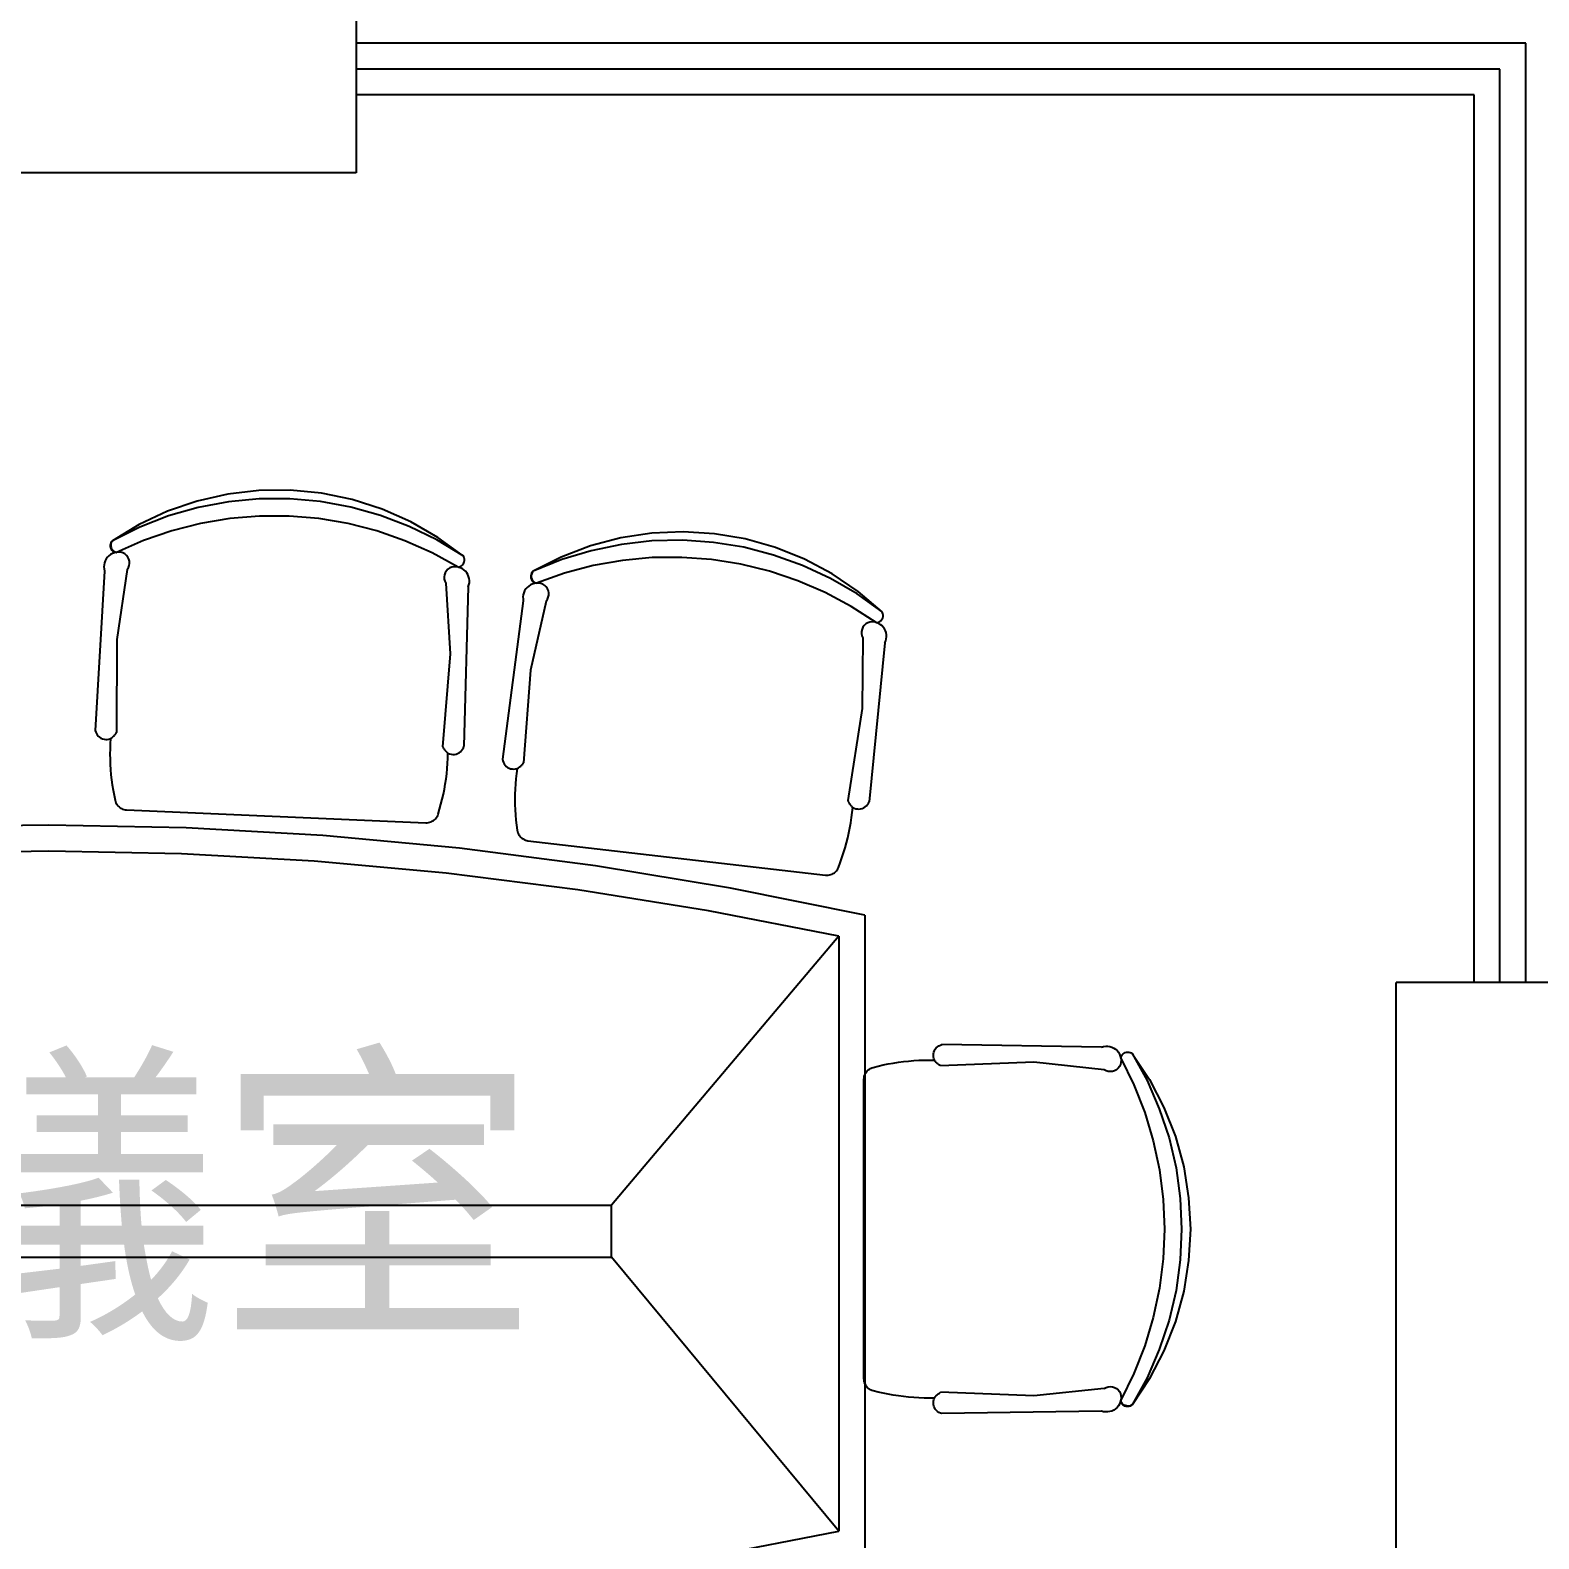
# Model space of a CAD drawing. Header units: centimetres. Extents: x 1966 to 8787, y 7398 to 12383.
# Drawn here: x 8044.6 to 8277.5, y 11451.6 to 11684.5 of the extents above; entities that cross this region are included whole.
import ezdxf

# ---------------------------------------------------------------- set-up
doc = ezdxf.new("R2010")
doc.units = ezdxf.units.CM
doc.styles.get("Standard").update_dxf_attribs({"font": 'arial.ttf', "height": 10})

# ---------------------------------------------------------------- blocks, each defined once
blk = doc.blocks.new('會議桌椅')
for p, q in [((27.84, 109.78), (23.13, 108.7)), ((32.65, 110.34), (27.84, 109.78)), ((37.49, 110.39), (32.65, 110.34)), ((42.3, 109.92), (37.49, 110.39)), ((47.04, 108.95), (42.3, 109.92)), ((18.55, 107.14), (14.17, 105.09)), ((23.13, 108.7), (18.55, 107.14)), ((23.28, 107.71), (18.71, 106.41)), ((27.95, 108.59), (23.28, 107.71)), ((32.68, 109.03), (27.95, 108.59)), ((37.43, 109.04), (32.68, 109.03)), ((42.16, 108.62), (37.43, 109.04)), ((46.84, 107.77), (42.16, 108.62)), ((51.41, 106.49), (46.84, 107.77)), ((51.65, 107.47), (47.04, 108.95)), ((56.08, 105.52), (51.65, 107.47)), ((14.17, 105.09), (10.02, 102.59)), ((18.71, 106.41), (14.28, 104.7)), ((23.63, 105.26), (19.18, 104.13)), ((28.15, 106.02), (23.63, 105.26)), ((32.73, 106.39), (28.15, 106.02)), ((37.32, 106.38), (32.73, 106.39)), ((41.89, 106), (37.32, 106.38)), ((46.41, 105.23), (41.89, 106)), ((50.85, 104.09), (46.41, 105.23)), ((55.85, 104.81), (51.41, 106.49)), ((60.12, 102.72), (55.85, 104.81)), ((60.27, 103.1), (56.08, 105.52)), ((10.02, 102.59), (9.89, 102.44)), ((10.02, 102.59), (9.92, 102.43)), ((14.28, 104.7), (10.02, 102.59)), ((14.84, 102.64), (10.65, 100.79)), ((19.18, 104.13), (14.84, 102.64)), ((55.19, 102.58), (50.85, 104.09)), ((59.38, 100.72), (55.19, 102.58)), ((64.18, 100.25), (60.12, 102.72)), ((64.18, 100.25), (60.27, 103.1)), ((88.5, 103.02), (83.83, 101.79)), ((93.29, 103.75), (88.5, 103.02)), ((93.31, 102.56), (88.59, 102.02)), ((98.12, 103.97), (93.29, 103.75)), ((98.06, 102.66), (93.31, 102.56)), ((102.79, 102.33), (98.06, 102.66)), ((102.95, 103.67), (98.12, 103.97)), ((107.72, 102.86), (102.95, 103.67)), ((112.38, 101.54), (107.72, 102.86)), ((9.48, 100.27), (9.25, 100.04)), ((9.74, 100.46), (9.48, 100.27)), ((9.72, 102.08), (9.69, 101.88)), ((9.69, 101.88), (9.7, 101.68)), ((9.7, 101.68), (9.74, 101.48)), ((9.79, 102.27), (9.72, 102.08)), ((9.74, 101.48), (9.83, 101.3)), ((10.03, 100.62), (9.74, 100.46)), ((9.79, 102.08), (9.77, 101.89)), ((9.77, 101.89), (9.79, 101.7)), ((9.89, 102.44), (9.79, 102.27)), ((9.84, 102.26), (9.79, 102.08)), ((9.79, 101.7), (9.83, 101.52)), ((9.83, 101.52), (9.91, 101.34)), ((9.83, 101.3), (9.94, 101.14)), ((9.92, 102.43), (9.84, 102.26)), ((9.91, 101.34), (10.02, 101.19)), ((9.94, 101.14), (10.09, 101)), ((10.02, 101.19), (10.15, 101.05)), ((10.33, 100.73), (10.03, 100.62)), ((10.09, 101), (10.26, 100.9)), ((10.15, 101.05), (10.3, 100.93)), ((10.26, 100.9), (10.45, 100.83)), ((10.3, 100.93), (10.47, 100.85)), ((10.65, 100.79), (10.33, 100.73)), ((10.45, 100.83), (10.65, 100.79)), ((10.47, 100.85), (10.65, 100.79)), ((10.98, 100.83), (10.65, 100.79)), ((11.32, 100.8), (10.98, 100.83)), ((11.64, 100.7), (11.32, 100.8)), ((11.94, 100.54), (11.64, 100.7)), ((12.2, 100.33), (11.94, 100.54)), ((12.41, 100.06), (12.2, 100.33)), ((63.4, 98.51), (59.38, 100.72)), ((64.27, 100.08), (64.18, 100.25)), ((83.83, 101.79), (79.3, 100.07)), ((83.93, 101.05), (79.39, 99.67)), ((88.59, 102.02), (83.93, 101.05)), ((107.48, 101.57), (102.79, 102.33)), ((112.08, 100.38), (107.48, 101.57)), ((116.56, 98.78), (112.08, 100.38)), ((116.87, 99.74), (112.38, 101.54)), ((8.83, 97.91), (7.38, 73.3)), ((8.74, 98.87), (8.72, 98.55)), ((8.72, 98.55), (8.75, 98.23)), ((8.8, 99.19), (8.74, 98.87)), ((8.75, 98.23), (8.83, 97.91)), ((8.91, 99.49), (8.8, 99.19)), ((9.06, 99.78), (8.91, 99.49)), ((9.25, 100.04), (9.06, 99.78)), ((12.33, 98.15), (10.7, 87.34)), ((12.33, 98.15), (12.51, 98.44)), ((12.56, 99.76), (12.41, 100.06)), ((12.51, 98.44), (12.62, 98.76)), ((12.65, 99.43), (12.56, 99.76)), ((12.62, 98.76), (12.67, 99.09)), ((12.67, 99.09), (12.65, 99.43)), ((61.58, 97.94), (61.4, 97.65)), ((61.81, 98.18), (61.58, 97.94)), ((62.09, 98.38), (61.81, 98.18)), ((62.4, 98.51), (62.09, 98.38)), ((62.73, 98.58), (62.4, 98.51)), ((63.07, 98.58), (62.73, 98.58)), ((63.4, 98.51), (63.07, 98.58)), ((63.4, 98.51), (63.59, 98.56)), ((63.71, 98.42), (63.4, 98.51)), ((63.59, 98.56), (63.76, 98.63)), ((64.01, 98.29), (63.71, 98.42)), ((63.76, 98.63), (63.92, 98.73)), ((63.92, 98.73), (64.07, 98.85)), ((64.28, 98.11), (64.01, 98.29)), ((64.07, 98.85), (64.18, 99)), ((64.18, 99), (64.28, 99.17)), ((64.34, 99.91), (64.27, 100.08)), ((64.28, 99.17), (64.34, 99.34)), ((64.52, 97.89), (64.28, 98.11)), ((64.37, 99.72), (64.34, 99.91)), ((64.34, 99.34), (64.37, 99.53)), ((64.37, 99.53), (64.37, 99.72)), ((64.73, 97.64), (64.52, 97.89)), ((74.99, 97.87), (74.85, 97.73)), ((74.99, 97.87), (74.88, 97.72)), ((79.3, 100.07), (74.99, 97.87)), ((79.39, 99.67), (74.99, 97.87)), ((84.24, 98.75), (79.81, 97.57)), ((88.76, 99.56), (84.24, 98.75)), ((93.33, 99.98), (88.76, 99.56)), ((97.91, 100.02), (93.33, 99.98)), ((102.49, 99.69), (97.91, 100.02)), ((107.02, 98.97), (102.49, 99.69)), ((111.48, 97.88), (107.02, 98.97)), ((115.83, 96.42), (111.48, 97.88)), ((120.86, 96.77), (116.56, 98.78)), ((121.14, 97.47), (116.87, 99.74)), ((61.29, 97.33), (61.24, 97)), ((61.24, 97), (61.26, 96.66)), ((61.26, 96.66), (61.34, 96.33)), ((61.4, 97.65), (61.29, 97.33)), ((61.34, 96.33), (61.5, 96.03)), ((61.5, 96.03), (62.19, 85.12)), ((64.97, 95.49), (64.29, 70.85)), ((64.89, 97.37), (64.73, 97.64)), ((65.02, 97.07), (64.89, 97.37)), ((64.97, 95.49), (65.07, 95.8)), ((65.1, 96.76), (65.02, 97.07)), ((65.07, 95.8), (65.13, 96.11)), ((65.14, 96.44), (65.1, 96.76)), ((65.13, 96.11), (65.14, 96.44)), ((74.29, 95.59), (74.04, 95.38)), ((74.56, 95.77), (74.29, 95.59)), ((74.85, 95.9), (74.56, 95.77)), ((74.61, 97.19), (74.6, 96.99)), ((74.6, 96.99), (74.63, 96.79)), ((74.65, 97.38), (74.61, 97.19)), ((74.63, 96.79), (74.7, 96.6)), ((74.73, 97.57), (74.65, 97.38)), ((74.72, 97.38), (74.69, 97.19)), ((74.69, 97.19), (74.69, 97)), ((74.69, 97), (74.73, 96.81)), ((74.7, 96.6), (74.81, 96.43)), ((74.78, 97.55), (74.72, 97.38)), ((74.85, 97.73), (74.73, 97.57)), ((74.73, 96.81), (74.79, 96.64)), ((74.88, 97.72), (74.78, 97.55)), ((74.79, 96.64), (74.88, 96.47)), ((74.81, 96.43), (74.95, 96.28)), ((75.16, 95.99), (74.85, 95.9)), ((74.88, 96.47), (75, 96.32)), ((74.95, 96.28), (75.11, 96.17)), ((75, 96.32), (75.15, 96.2)), ((75.11, 96.17), (75.29, 96.08)), ((75.15, 96.2), (75.31, 96.1)), ((75.48, 96.03), (75.16, 95.99)), ((75.29, 96.08), (75.48, 96.03)), ((75.31, 96.1), (75.48, 96.03)), ((79.81, 97.57), (75.48, 96.03)), ((75.82, 96.05), (75.48, 96.03)), ((76.16, 95.99), (75.82, 96.05)), ((76.47, 95.87), (76.16, 95.99)), ((76.76, 95.69), (76.47, 95.87)), ((77, 95.46), (76.76, 95.69)), ((120.04, 94.6), (115.83, 96.42)), ((124.97, 94.38), (120.86, 96.77)), ((125.14, 94.75), (121.14, 97.47)), ((73.46, 93.29), (70.24, 68.85)), ((73.44, 94.26), (73.4, 93.94)), ((73.4, 93.94), (73.41, 93.61)), ((73.41, 93.61), (73.46, 93.29)), ((73.53, 94.57), (73.44, 94.26)), ((73.66, 94.86), (73.53, 94.57)), ((73.83, 95.14), (73.66, 94.86)), ((74.04, 95.38), (73.83, 95.14)), ((76.98, 93.28), (74.57, 82.61)), ((76.98, 93.28), (77.17, 93.55)), ((77.19, 95.18), (77, 95.46)), ((77.17, 93.55), (77.31, 93.86)), ((77.32, 94.86), (77.19, 95.18)), ((77.31, 93.86), (77.38, 94.19)), ((77.39, 94.53), (77.32, 94.86)), ((77.38, 94.19), (77.39, 94.53)), ((124.09, 92.44), (120.04, 94.6)), ((128.84, 91.63), (124.97, 94.38)), ((128.84, 91.63), (125.14, 94.75)), ((127.94, 89.95), (124.09, 92.44)), ((128.92, 91.46), (128.84, 91.63)), ((128.97, 91.28), (128.92, 91.46)), ((128.93, 90.71), (128.98, 90.9)), ((128.99, 91.09), (128.97, 91.28)), ((128.98, 90.9), (128.99, 91.09)), ((125.75, 88.93), (125.67, 88.6)), ((125.67, 88.6), (125.67, 88.26)), ((125.88, 89.24), (125.75, 88.93)), ((126.08, 89.51), (125.88, 89.24)), ((126.33, 89.74), (126.08, 89.51)), ((126.62, 89.91), (126.33, 89.74)), ((126.94, 90.02), (126.62, 89.91)), ((127.28, 90.07), (126.94, 90.02)), ((127.62, 90.05), (127.28, 90.07)), ((127.94, 89.95), (127.62, 90.05)), ((127.94, 89.95), (128.13, 89.98)), ((128.24, 89.84), (127.94, 89.95)), ((128.13, 89.98), (128.31, 90.04)), ((128.53, 89.68), (128.24, 89.84)), ((128.31, 90.04), (128.48, 90.13)), ((128.48, 90.13), (128.63, 90.24)), ((128.78, 89.48), (128.53, 89.68)), ((128.63, 90.24), (128.75, 90.38)), ((128.75, 90.38), (128.86, 90.54)), ((129.01, 89.25), (128.78, 89.48)), ((128.86, 90.54), (128.93, 90.71)), ((129.2, 88.99), (129.01, 89.25)), ((129.34, 88.7), (129.2, 88.99)), ((129.45, 88.4), (129.34, 88.7)), ((10.7, 87.34), (10.66, 72.97)), ((125.67, 88.26), (125.73, 87.93)), ((125.73, 87.93), (125.86, 87.61)), ((125.86, 87.61), (125.76, 76.68)), ((129.28, 86.83), (126.83, 62.29)), ((129.28, 86.83), (129.41, 87.12)), ((129.41, 87.12), (129.49, 87.44)), ((129.51, 88.08), (129.45, 88.4)), ((129.49, 87.44), (129.52, 87.76)), ((129.52, 87.76), (129.51, 88.08)), ((62.19, 85.12), (60.99, 70.79)), ((74.57, 82.61), (73.49, 68.28)), ((125.76, 76.68), (123.53, 62.48)), ((7.38, 73.3), (7.45, 73.06)), ((7.45, 73.06), (7.55, 72.82)), ((7.55, 72.82), (7.69, 72.61)), ((7.69, 72.61), (7.85, 72.42)), ((7.85, 72.42), (8.04, 72.25)), ((8.04, 72.25), (8.26, 72.12)), ((9.92, 72.17), (10.01, 72.23)), ((10.01, 72.23), (10.09, 72.3)), ((10.09, 72.3), (10.17, 72.38)), ((10.17, 72.38), (10.25, 72.45)), ((10.25, 72.45), (10.33, 72.53)), ((10.33, 72.53), (10.4, 72.61)), ((10.4, 72.61), (10.47, 72.7)), ((10.47, 72.7), (10.54, 72.78)), ((10.54, 72.78), (10.6, 72.87)), ((10.6, 72.87), (10.66, 72.97)), ((8.26, 72.12), (8.49, 72.01)), ((8.49, 72.01), (8.74, 71.95)), ((8.74, 71.95), (8.99, 71.91)), ((8.99, 71.91), (9.24, 71.92)), ((9.24, 71.92), (9.49, 71.96)), ((9.49, 71.96), (9.74, 72.04)), ((9.66, 70.45), (9.65, 69.65)), ((9.69, 71.25), (9.66, 70.45)), ((9.74, 72.04), (9.69, 71.25)), ((9.74, 72.04), (9.83, 72.1)), ((9.83, 72.1), (9.92, 72.17)), ((60.99, 70.79), (61.04, 70.7)), ((61.04, 70.7), (61.1, 70.6)), ((61.1, 70.6), (61.15, 70.51)), ((61.15, 70.51), (61.22, 70.42)), ((61.22, 70.42), (61.28, 70.33)), ((61.28, 70.33), (61.35, 70.25)), ((61.35, 70.25), (61.43, 70.16)), ((61.43, 70.16), (61.5, 70.08)), ((61.5, 70.08), (61.58, 70.01)), ((61.58, 70.01), (61.66, 69.93)), ((61.66, 69.93), (61.75, 69.86)), ((63.54, 69.86), (63.74, 70.01)), ((63.74, 70.01), (63.93, 70.18)), ((63.93, 70.18), (64.08, 70.39)), ((64.08, 70.39), (64.2, 70.61)), ((64.2, 70.61), (64.29, 70.85)), ((9.65, 69.65), (9.66, 68.86)), ((9.66, 68.86), (9.69, 68.06)), ((9.69, 68.06), (9.74, 67.26)), ((61.71, 67.41), (61.77, 68.2)), ((61.75, 69.86), (61.83, 69.8)), ((61.77, 68.2), (61.81, 69)), ((61.81, 69), (61.83, 69.8)), ((61.83, 69.8), (62.07, 69.7)), ((62.07, 69.7), (62.31, 69.63)), ((62.31, 69.63), (62.57, 69.6)), ((62.57, 69.6), (62.82, 69.61)), ((62.82, 69.61), (63.07, 69.66)), ((63.07, 69.66), (63.31, 69.74)), ((63.31, 69.74), (63.54, 69.86)), ((70.24, 68.85), (70.29, 68.6)), ((70.29, 68.6), (70.38, 68.36)), ((70.38, 68.36), (70.5, 68.14)), ((70.5, 68.14), (70.65, 67.94)), ((70.65, 67.94), (70.83, 67.76)), ((70.83, 67.76), (71.03, 67.6)), ((71.03, 67.6), (71.26, 67.49)), ((72.69, 67.54), (72.79, 67.6)), ((72.79, 67.6), (72.88, 67.66)), ((72.88, 67.66), (72.96, 67.73)), ((72.96, 67.73), (73.05, 67.8)), ((73.05, 67.8), (73.13, 67.87)), ((73.13, 67.87), (73.21, 67.95)), ((73.21, 67.95), (73.28, 68.02)), ((73.28, 68.02), (73.36, 68.11)), ((73.36, 68.11), (73.43, 68.19)), ((73.43, 68.19), (73.49, 68.28)), ((9.74, 67.26), (9.81, 66.47)), ((9.81, 66.47), (9.9, 65.67)), ((9.9, 65.67), (10.01, 64.88)), ((61.42, 65.03), (61.53, 65.82)), ((61.53, 65.82), (61.63, 66.61)), ((61.63, 66.61), (61.71, 67.41)), ((71.26, 67.49), (71.5, 67.4)), ((71.5, 67.4), (71.75, 67.35)), ((71.75, 67.35), (72, 67.34)), ((72, 67.34), (72.26, 67.37)), ((72.31, 65.84), (72.24, 65.05)), ((72.26, 67.37), (72.5, 67.43)), ((72.4, 66.64), (72.31, 65.84)), ((72.5, 67.43), (72.4, 66.64)), ((72.5, 67.43), (72.6, 67.48)), ((72.6, 67.48), (72.69, 67.54)), ((10.01, 64.88), (10.13, 64.1)), ((10.13, 64.1), (10.28, 63.31)), ((10.28, 63.31), (10.44, 62.53)), ((60.95, 62.68), (61.12, 63.46)), ((61.12, 63.46), (61.28, 64.25)), ((61.28, 64.25), (61.42, 65.03)), ((72.17, 63.45), (72.16, 62.66)), ((72.2, 64.25), (72.17, 63.45)), ((72.24, 65.05), (72.2, 64.25)), ((10.44, 62.53), (10.5, 62.33)), ((10.5, 62.33), (10.58, 62.14)), ((10.58, 62.14), (10.68, 61.96)), ((10.68, 61.96), (10.79, 61.79)), ((10.79, 61.79), (10.93, 61.63)), ((10.93, 61.63), (11.08, 61.49)), ((11.08, 61.49), (11.24, 61.36)), ((11.24, 61.36), (11.42, 61.26)), ((11.42, 61.26), (11.61, 61.17)), ((11.61, 61.17), (11.81, 61.11)), ((11.81, 61.11), (12.01, 61.07)), ((12.01, 61.07), (12.22, 61.05)), ((12.22, 61.05), (58.42, 59.05)), ((60.31, 60.38), (60.54, 61.14)), ((60.54, 61.14), (60.75, 61.91)), ((60.75, 61.91), (60.95, 62.68)), ((72.16, 62.66), (72.17, 61.86)), ((72.17, 61.86), (72.2, 61.06)), ((72.2, 61.06), (72.25, 60.26)), ((123.53, 62.48), (123.58, 62.38)), ((123.58, 62.38), (123.62, 62.28)), ((123.62, 62.28), (123.68, 62.18)), ((123.68, 62.18), (123.73, 62.09)), ((123.73, 62.09), (123.79, 62)), ((123.79, 62), (123.85, 61.91)), ((123.85, 61.91), (123.92, 61.82)), ((123.92, 61.82), (123.99, 61.73)), ((123.99, 61.73), (124.06, 61.65)), ((124.06, 61.65), (124.14, 61.57)), ((124.13, 59.84), (124.22, 60.63)), ((124.14, 61.57), (124.22, 61.5)), ((124.22, 61.5), (124.3, 61.42)), ((124.22, 60.63), (124.3, 61.42)), ((124.3, 61.42), (124.53, 61.31)), ((124.53, 61.31), (124.77, 61.22)), ((124.77, 61.22), (125.02, 61.18)), ((125.02, 61.18), (125.27, 61.17)), ((125.27, 61.17), (125.52, 61.2)), ((125.52, 61.2), (125.77, 61.26)), ((125.77, 61.26), (126, 61.36)), ((126, 61.36), (126.22, 61.49)), ((126.22, 61.49), (126.42, 61.66)), ((126.42, 61.66), (126.58, 61.85)), ((126.58, 61.85), (126.72, 62.06)), ((126.72, 62.06), (126.83, 62.29)), ((0.24, 58.7), (-20.91, 58.39)), ((21.4, 58.26), (0.24, 58.7)), ((42.52, 57.06), (21.4, 58.26)), ((58.42, 59.05), (58.62, 59.06)), ((58.62, 59.06), (58.83, 59.08)), ((58.83, 59.08), (59.03, 59.13)), ((59.03, 59.13), (59.22, 59.2)), ((59.22, 59.2), (59.41, 59.29)), ((59.41, 59.29), (59.59, 59.4)), ((59.59, 59.4), (59.75, 59.52)), ((59.75, 59.52), (59.9, 59.67)), ((59.9, 59.67), (60.03, 59.83)), ((60.03, 59.83), (60.14, 60)), ((60.14, 60), (60.24, 60.18)), ((60.24, 60.18), (60.31, 60.38)), ((72.25, 60.26), (72.32, 59.47)), ((72.32, 59.47), (72.41, 58.68)), ((72.41, 58.68), (72.52, 57.89)), ((123.72, 57.48), (123.87, 58.26)), ((123.87, 58.26), (124.01, 59.05)), ((124.01, 59.05), (124.13, 59.84)), ((63.59, 55.11), (42.52, 57.06)), ((72.52, 57.89), (72.56, 57.68)), ((72.56, 57.68), (72.63, 57.49)), ((72.63, 57.49), (72.71, 57.3)), ((72.71, 57.3), (72.82, 57.12)), ((72.82, 57.12), (72.94, 56.95)), ((72.94, 56.95), (73.08, 56.8)), ((73.08, 56.8), (73.24, 56.67)), ((73.24, 56.67), (73.41, 56.55)), ((73.41, 56.55), (73.59, 56.45)), ((73.59, 56.45), (73.78, 56.37)), ((73.78, 56.37), (73.98, 56.31)), ((73.98, 56.31), (74.18, 56.28)), ((74.18, 56.28), (120.12, 50.96)), ((123.14, 55.16), (123.35, 55.93)), ((123.35, 55.93), (123.54, 56.7)), ((123.54, 56.7), (123.72, 57.48)), ((0.24, 54.65), (-20.23, 54.36)), ((20.71, 54.23), (0.24, 54.65)), ((41.15, 53.1), (20.71, 54.23)), ((84.58, 52.41), (63.59, 55.11)), ((122.39, 52.89), (122.65, 53.64)), ((122.65, 53.64), (122.9, 54.39)), ((122.9, 54.39), (123.14, 55.16)), ((61.54, 51.26), (41.15, 53.1)), ((81.85, 48.72), (61.54, 51.26)), ((105.46, 48.97), (84.58, 52.41)), ((121.31, 51.21), (121.48, 51.33)), ((121.48, 51.33), (121.64, 51.46)), ((121.64, 51.46), (121.78, 51.61)), ((121.78, 51.61), (121.91, 51.78)), ((121.91, 51.78), (122.01, 51.95)), ((122.01, 51.95), (122.1, 52.14)), ((122.1, 52.14), (122.39, 52.89)), ((126.2, 44.79), (105.46, 48.97)), ((120.12, 50.96), (120.32, 50.94)), ((120.32, 50.94), (120.53, 50.95)), ((120.53, 50.95), (120.73, 50.99)), ((120.73, 50.99), (120.93, 51.04)), ((120.93, 51.04), (121.13, 51.12)), ((121.13, 51.12), (121.31, 51.21)), ((102.06, 45.47), (81.85, 48.72)), ((122.15, 41.53), (102.06, 45.47)), ((126.2, 44.79), (126.2, -53.6)), ((122.15, 41.53), (87.08, 0)), ((122.15, 41.53), (122.15, -50.32)), ((136.75, 23.14), (136.77, 23.39)), ((136.77, 23.39), (136.83, 23.64)), ((136.83, 23.64), (136.92, 23.88)), ((136.92, 23.88), (137.05, 24.1)), ((137.05, 24.1), (137.21, 24.3)), ((137.21, 24.3), (137.39, 24.47)), ((137.39, 24.47), (137.6, 24.62)), ((137.6, 24.62), (137.83, 24.73)), ((137.83, 24.73), (138.07, 24.81)), ((162.72, 24.42), (138.07, 24.81)), ((162.72, 24.42), (163.03, 24.51)), ((163.03, 24.51), (163.35, 24.56)), ((163.35, 24.56), (163.67, 24.55)), ((163.67, 24.55), (163.99, 24.5)), ((163.99, 24.5), (164.3, 24.41)), ((164.3, 24.41), (164.59, 24.27)), ((164.59, 24.27), (164.86, 24.09)), ((164.86, 24.09), (165.1, 23.87)), ((165.1, 23.87), (165.31, 23.62)), ((165.31, 23.62), (165.47, 23.34)), ((165.47, 23.34), (165.59, 23.04)), ((165.91, 23.24), (166.04, 23.38)), ((166.04, 23.38), (166.19, 23.49)), ((166.19, 23.49), (166.36, 23.57)), ((166.36, 23.57), (166.54, 23.63)), ((166.54, 23.63), (166.73, 23.65)), ((166.73, 23.65), (166.92, 23.64)), ((166.92, 23.64), (167.11, 23.6)), ((167.11, 23.6), (167.28, 23.53)), ((167.28, 23.53), (167.44, 23.43)), ((167.44, 23.43), (169.73, 19.27)), ((167.44, 23.43), (170.12, 19.4)), ((126.71, 20.9), (126.88, 21.03)), ((126.88, 21.03), (127.06, 21.13)), ((127.06, 21.13), (127.24, 21.22)), ((127.24, 21.22), (127.44, 21.28)), ((127.44, 21.28), (128.21, 21.48)), ((128.21, 21.48), (128.99, 21.66)), ((128.99, 21.66), (129.77, 21.82)), ((129.77, 21.82), (130.56, 21.96)), ((130.56, 21.96), (131.35, 22.08)), ((131.35, 22.08), (132.14, 22.19)), ((132.14, 22.19), (132.93, 22.27)), ((132.93, 22.27), (133.73, 22.34)), ((133.73, 22.34), (134.52, 22.38)), ((134.52, 22.38), (135.32, 22.41)), ((135.32, 22.41), (136.12, 22.41)), ((136.12, 22.41), (136.92, 22.4)), ((136.77, 22.89), (136.75, 23.14)), ((136.82, 22.64), (136.77, 22.89)), ((136.92, 22.4), (136.82, 22.64)), ((136.98, 22.31), (136.92, 22.4)), ((137.04, 22.22), (136.98, 22.31)), ((137.11, 22.14), (137.04, 22.22)), ((137.19, 22.05), (137.11, 22.14)), ((137.26, 21.98), (137.19, 22.05)), ((137.34, 21.9), (137.26, 21.98)), ((137.43, 21.83), (137.34, 21.9)), ((137.51, 21.76), (137.43, 21.83)), ((137.6, 21.69), (137.51, 21.76)), ((137.69, 21.63), (137.6, 21.69)), ((137.78, 21.57), (137.69, 21.63)), ((137.88, 21.51), (137.78, 21.57)), ((152.24, 22.09), (137.88, 21.51)), ((163.11, 20.93), (152.24, 22.09)), ((165.28, 21.16), (165.02, 20.93)), ((165.48, 21.42), (165.28, 21.16)), ((165.63, 21.73), (165.48, 21.42)), ((165.59, 23.04), (165.67, 22.73)), ((165.71, 22.06), (165.63, 21.73)), ((165.67, 22.73), (165.72, 22.91)), ((165.67, 22.73), (167.7, 18.61)), ((165.67, 22.73), (165.73, 22.4)), ((165.73, 22.4), (165.71, 22.06)), ((165.72, 22.91), (165.8, 23.08)), ((165.8, 23.08), (165.91, 23.24)), ((126.04, 19.45), (126.05, 19.65)), ((126.04, -26.8), (126.04, 19.45)), ((126.05, 19.65), (126.08, 19.86)), ((126.08, 19.86), (126.14, 20.06)), ((126.14, 20.06), (126.21, 20.25)), ((126.21, 20.25), (126.31, 20.43)), ((126.31, 20.43), (126.43, 20.6)), ((126.43, 20.6), (126.56, 20.76)), ((126.56, 20.76), (126.71, 20.9)), ((163.41, 20.77), (163.11, 20.93)), ((163.73, 20.66), (163.41, 20.77)), ((164.07, 20.63), (163.73, 20.66)), ((164.4, 20.67), (164.07, 20.63)), ((164.72, 20.77), (164.4, 20.67)), ((165.02, 20.93), (164.72, 20.77)), ((169.73, 19.27), (171.63, 14.91)), ((170.12, 19.4), (172.35, 15.11)), ((167.7, 18.61), (169.38, 14.34)), ((169.38, 14.34), (170.7, 9.95)), ((171.63, 14.91), (173.13, 10.4)), ((172.35, 15.11), (174.12, 10.6)), ((170.7, 9.95), (171.65, 5.46)), ((173.13, 10.4), (174.21, 5.78)), ((174.12, 10.6), (175.39, 5.93)), ((171.65, 5.46), (172.22, 0.91)), ((174.21, 5.78), (174.86, 1.07)), ((175.39, 5.93), (176.16, 1.16)), ((-87.08, 0), (87.08, 0)), ((87.08, -8), (87.08, 0)), ((172.22, 0.91), (172.41, -3.67)), ((174.86, 1.07), (175.07, -3.67)), ((176.16, 1.16), (176.42, -3.67)), ((172.41, -3.67), (172.22, -8.26)), ((175.07, -3.67), (174.86, -8.42)), ((176.42, -3.67), (176.16, -8.51)), ((-87.08, -8), (87.08, -8)), ((122.15, -50.32), (87.08, -8)), ((172.22, -8.26), (171.65, -12.81)), ((174.86, -8.42), (174.21, -13.13)), ((176.16, -8.51), (175.39, -13.28)), ((171.65, -12.81), (170.7, -17.3)), ((174.21, -13.13), (173.13, -17.75)), ((175.39, -13.28), (174.12, -17.95)), ((170.7, -17.3), (169.38, -21.69)), ((173.13, -17.75), (171.63, -22.26)), ((174.12, -17.95), (172.35, -22.46)), ((169.38, -21.69), (167.7, -25.96)), ((171.63, -22.26), (169.73, -26.62)), ((172.35, -22.46), (170.12, -26.75)), ((126.05, -27), (126.04, -26.8)), ((126.08, -27.21), (126.05, -27)), ((126.14, -27.41), (126.08, -27.21)), ((126.21, -27.6), (126.14, -27.41)), ((126.31, -27.78), (126.21, -27.6)), ((126.43, -27.95), (126.31, -27.78)), ((167.7, -25.96), (165.67, -30.08)), ((169.73, -26.62), (167.44, -30.78)), ((170.12, -26.75), (167.44, -30.78)), ((126.56, -28.11), (126.43, -27.95)), ((126.71, -28.25), (126.56, -28.11)), ((126.88, -28.37), (126.71, -28.25)), ((127.06, -28.48), (126.88, -28.37)), ((127.24, -28.57), (127.06, -28.48)), ((127.44, -28.63), (127.24, -28.57)), ((128.21, -28.83), (127.44, -28.63)), ((128.99, -29.01), (128.21, -28.83)), ((129.77, -29.17), (128.99, -29.01)), ((130.56, -29.31), (129.77, -29.17)), ((131.35, -29.43), (130.56, -29.31)), ((132.14, -29.54), (131.35, -29.43)), ((132.93, -29.62), (132.14, -29.54)), ((133.73, -29.68), (132.93, -29.62)), ((134.52, -29.73), (133.73, -29.68)), ((135.32, -29.75), (134.52, -29.73)), ((136.12, -29.76), (135.32, -29.75)), ((136.92, -29.75), (136.12, -29.76)), ((136.75, -30.49), (136.77, -30.23)), ((136.77, -30.23), (136.82, -29.99)), ((136.82, -29.99), (136.92, -29.75)), ((136.92, -29.75), (136.98, -29.66)), ((136.98, -29.66), (137.04, -29.57)), ((137.04, -29.57), (137.11, -29.49)), ((137.11, -29.49), (137.19, -29.4)), ((137.19, -29.4), (137.26, -29.32)), ((137.26, -29.32), (137.34, -29.25)), ((137.34, -29.25), (137.43, -29.18)), ((137.43, -29.18), (137.51, -29.11)), ((137.51, -29.11), (137.6, -29.04)), ((137.6, -29.04), (137.69, -28.98)), ((137.69, -28.98), (137.78, -28.92)), ((137.78, -28.92), (137.88, -28.86)), ((152.24, -29.44), (137.88, -28.86)), ((163.11, -28.28), (152.24, -29.44)), ((163.11, -28.28), (163.41, -28.11)), ((163.41, -28.11), (163.73, -28.01)), ((163.73, -28.01), (164.07, -27.98)), ((164.07, -27.98), (164.4, -28.02)), ((164.4, -28.02), (164.72, -28.12)), ((164.72, -28.12), (165.02, -28.28)), ((165.02, -28.28), (165.28, -28.5)), ((165.28, -28.5), (165.48, -28.77)), ((165.48, -28.77), (165.63, -29.08)), ((165.67, -30.08), (165.59, -30.39)), ((165.63, -29.08), (165.71, -29.41)), ((165.73, -29.74), (165.67, -30.08)), ((165.72, -30.26), (165.67, -30.08)), ((165.7, -30.28), (165.67, -30.08)), ((165.71, -29.41), (165.73, -29.74)), ((165.8, -30.43), (165.72, -30.26)), ((136.77, -30.74), (136.75, -30.49)), ((136.83, -30.99), (136.77, -30.74)), ((136.92, -31.23), (136.83, -30.99)), ((137.05, -31.45), (136.92, -31.23)), ((137.21, -31.65), (137.05, -31.45)), ((137.39, -31.82), (137.21, -31.65)), ((137.6, -31.97), (137.39, -31.82)), ((137.83, -32.08), (137.6, -31.97)), ((138.07, -32.16), (137.83, -32.08)), ((162.72, -31.77), (138.07, -32.16)), ((163.03, -31.86), (162.72, -31.77)), ((163.35, -31.9), (163.03, -31.86)), ((163.67, -31.9), (163.35, -31.9)), ((163.99, -31.85), (163.67, -31.9)), ((164.3, -31.76), (163.99, -31.85)), ((164.59, -31.62), (164.3, -31.76)), ((164.86, -31.44), (164.59, -31.62)), ((165.1, -31.22), (164.86, -31.44)), ((165.31, -30.97), (165.1, -31.22)), ((165.47, -30.69), (165.31, -30.97)), ((165.59, -30.39), (165.47, -30.69)), ((165.76, -30.47), (165.7, -30.28)), ((165.86, -30.64), (165.76, -30.47)), ((165.91, -30.59), (165.8, -30.43)), ((165.99, -30.79), (165.86, -30.64)), ((166.04, -30.73), (165.91, -30.59)), ((166.15, -30.92), (165.99, -30.79)), ((166.19, -30.84), (166.04, -30.73)), ((166.33, -31.01), (166.15, -30.92)), ((166.36, -30.92), (166.19, -30.84)), ((166.52, -31.07), (166.33, -31.01)), ((166.54, -30.98), (166.36, -30.92)), ((166.72, -31.08), (166.52, -31.07)), ((166.73, -31), (166.54, -30.98)), ((166.92, -31.06), (166.72, -31.08)), ((166.92, -30.99), (166.73, -31)), ((167.11, -30.95), (166.92, -30.99)), ((167.11, -31), (166.92, -31.06)), ((167.28, -30.88), (167.11, -30.95)), ((167.29, -30.9), (167.11, -31)), ((167.44, -30.78), (167.28, -30.88)), ((167.44, -30.78), (167.29, -30.9)), ((102.05, -54.2), (122.15, -50.32))]:
    blk.add_line(p, q)

msp = doc.modelspace()

# ---------------------------------------------------------------- linework, layer by layer
for p, q in [((8094.96, 11686.49), (8094.96, 11682.49)), ((8275.51, 11682.49), (8094.96, 11682.49)), ((8094.96, 11682.49), (8094.96, 11678.49)), ((8275.51, 11537.49), (8275.51, 11682.49)), ((8271.51, 11678.49), (8094.96, 11678.49)), ((8094.96, 11678.49), (8094.96, 11674.49)), ((8271.51, 11537.49), (8271.51, 11678.49)), ((8267.51, 11674.49), (8094.96, 11674.49)), ((8094.96, 11674.49), (8094.96, 11662.49)), ((8267.51, 11537.49), (8267.51, 11674.49)), ((8094.96, 11662.49), (7879.51, 11662.49)), ((8255.51, 11356.49), (8255.51, 11537.49)), ((8267.51, 11537.49), (8255.51, 11537.49)), ((8271.51, 11537.49), (8267.51, 11537.49)), ((8275.51, 11537.49), (8271.51, 11537.49)), ((8279.51, 11537.49), (8275.51, 11537.49))]:
    msp.add_line(p, q)

# ---------------------------------------------------------------- block references
msp.add_blockref('會議桌椅', (8047.3, 11503.09))

# ---------------------------------------------------------------- texts
msp.add_text('會議室', height=36).set_placement((7975.46, 11486.47))

doc.saveas('drawing.dxf')
